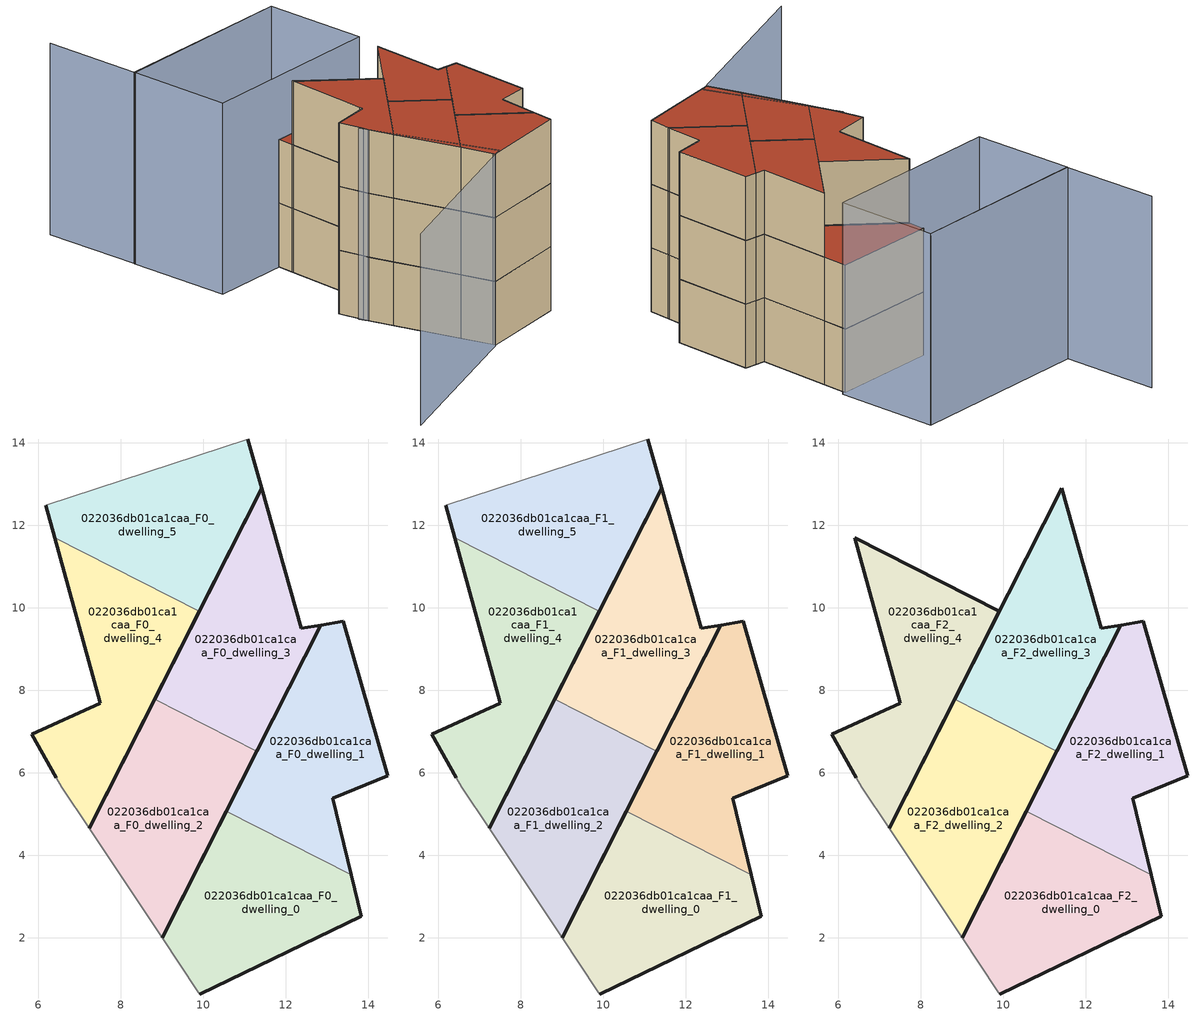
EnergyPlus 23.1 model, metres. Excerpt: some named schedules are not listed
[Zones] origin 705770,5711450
022036db01ca1caa_F0_dwelling_0
 floor ground (EU_floor_Construction): 13.84,2.52 13.59,3.54 10.56,5.07 9.01,2.01 9.86,0.72 9.92,0.64 z0
 wall outside (EU_wall_Construction): 9.01,2.01 10.56,5.07 / 13.59,3.54 13.84,2.52 9.92,0.64 z0:3
 wall adiabatic (EU_wall_Construction): 9.92,0.64 9.86,0.72 9.01,2.01 z0:3
 wall to 022036db01ca1caa_F0_dwelling_1 (EU_wall_Construction): 10.56,5.07 13.59,3.54 z0:3
022036db01ca1caa_F0_dwelling_1
 floor ground (EU_floor_Construction): 13.59,3.54 13.15,5.38 14.48,5.93 13.4,9.68 12.85,9.58 10.56,5.07 z0
 wall outside (EU_wall_Construction): 10.56,5.07 12.85,9.58 13.4,9.68 14.48,5.93 13.15,5.38 13.59,3.54 z0:3
022036db01ca1caa_F0_dwelling_2
 floor ground (EU_floor_Construction): 9.01,2.01 11.3,6.53 8.83,7.78 7.24,4.65 z0
 wall outside (EU_wall_Construction): 7.24,4.65 8.83,7.78 / 11.3,6.53 9.01,2.01 z0:3
 wall to 022036db01ca1caa_F0_dwelling_3 (EU_wall_Construction): 8.83,7.78 11.3,6.53 z0:3
 wall adiabatic (EU_wall_Construction): 9.01,2.01 7.24,4.65 z0:3
022036db01ca1caa_F0_dwelling_3
 floor ground (EU_floor_Construction): 11.3,6.53 12.85,9.58 12.39,9.5 11.42,12.9 8.83,7.78 z0
 wall outside (EU_wall_Construction): 8.83,7.78 11.42,12.9 12.39,9.5 12.85,9.58 11.3,6.53 z0:3
022036db01ca1caa_F0_dwelling_4
 floor ground (EU_floor_Construction): 7.24,4.65 9.91,9.92 6.4,11.7 7.46,7.87 7.51,7.69 5.85,6.93 6.44,5.88 6.57,5.65 z0
 wall outside (EU_wall_Construction): 6.44,5.88 5.85,6.93 7.51,7.69 7.46,7.87 6.4,11.7 / 9.91,9.92 7.24,4.65 z0:3
 wall adiabatic (EU_wall_Construction): 7.24,4.65 6.57,5.65 6.44,5.88 z0:3
 wall to 022036db01ca1caa_F0_dwelling_5 (EU_wall_Construction): 6.4,11.7 9.91,9.92 z0:3
022036db01ca1caa_F0_dwelling_5
 floor ground (EU_floor_Construction): 9.91,9.92 11.42,12.9 11.08,14.09 6.19,12.49 6.4,11.7 z0
 wall outside (EU_wall_Construction): 6.4,11.7 6.19,12.49 / 11.08,14.09 11.42,12.9 9.91,9.92 z0:3
 wall adiabatic (EU_wall_Construction): 6.19,12.49 11.08,14.09 z0:3
022036db01ca1caa_F1_dwelling_0
 floor to 022036db01ca1caa_F0_dwelling_0 (EU_floor_Construction): 13.84,2.52 13.59,3.54 10.56,5.07 9.01,2.01 9.86,0.72 9.92,0.64 z3
 wall outside (EU_wall_Construction): 9.01,2.01 10.56,5.07 / 13.59,3.54 13.84,2.52 9.92,0.64 z3:6
 wall adiabatic (EU_wall_Construction): 9.92,0.64 9.86,0.72 9.01,2.01 z3:6
 wall to 022036db01ca1caa_F1_dwelling_1 (EU_wall_Construction): 10.56,5.07 13.59,3.54 z3:6
022036db01ca1caa_F1_dwelling_1
 floor to 022036db01ca1caa_F0_dwelling_1 (EU_floor_Construction): 13.59,3.54 13.15,5.38 14.48,5.93 13.4,9.68 12.85,9.58 10.56,5.07 z3
 wall outside (EU_wall_Construction): 10.56,5.07 12.85,9.58 13.4,9.68 14.48,5.93 13.15,5.38 13.59,3.54 z3:6
022036db01ca1caa_F1_dwelling_2
 floor to 022036db01ca1caa_F0_dwelling_2 (EU_floor_Construction): 9.01,2.01 11.3,6.53 8.83,7.78 7.24,4.65 z3
 wall outside (EU_wall_Construction): 7.24,4.65 8.83,7.78 / 11.3,6.53 9.01,2.01 z3:6
 wall to 022036db01ca1caa_F1_dwelling_3 (EU_wall_Construction): 8.83,7.78 11.3,6.53 z3:6
 wall adiabatic (EU_wall_Construction): 9.01,2.01 7.24,4.65 z3:6
022036db01ca1caa_F1_dwelling_3
 floor to 022036db01ca1caa_F0_dwelling_3 (EU_floor_Construction): 11.3,6.53 12.85,9.58 12.39,9.5 11.42,12.9 8.83,7.78 z3
 wall outside (EU_wall_Construction): 8.83,7.78 11.42,12.9 12.39,9.5 12.85,9.58 11.3,6.53 z3:6
022036db01ca1caa_F1_dwelling_4
 floor to 022036db01ca1caa_F0_dwelling_4 (EU_floor_Construction): 7.24,4.65 9.91,9.92 6.4,11.7 7.46,7.87 7.51,7.69 5.85,6.93 6.44,5.88 6.57,5.65 z3
 wall outside (EU_wall_Construction): 6.44,5.88 5.85,6.93 7.51,7.69 7.46,7.87 6.4,11.7 / 9.91,9.92 7.24,4.65 z3:6
 wall adiabatic (EU_wall_Construction): 7.24,4.65 6.57,5.65 6.44,5.88 z3:6
 wall to 022036db01ca1caa_F1_dwelling_5 (EU_wall_Construction): 6.4,11.7 9.91,9.92 z3:6
022036db01ca1caa_F1_dwelling_5
 floor to 022036db01ca1caa_F0_dwelling_5 (EU_floor_Construction): 9.91,9.92 11.42,12.9 11.08,14.09 6.19,12.49 6.4,11.7 z3
 wall outside (EU_wall_Construction): 6.4,11.7 6.19,12.49 / 11.08,14.09 11.42,12.9 9.91,9.92 z3:6
 wall adiabatic (EU_wall_Construction): 6.19,12.49 11.08,14.09 z3:6
 roof outside (EU_roof_Construction): 11.08,14.09 11.42,12.9 9.91,9.92 6.4,11.7 6.19,12.49 z6
022036db01ca1caa_F2_dwelling_0
 floor to 022036db01ca1caa_F1_dwelling_0 (EU_floor_Construction): 13.84,2.52 13.59,3.54 10.56,5.07 9.01,2.01 9.86,0.72 9.92,0.64 z6
 wall outside (EU_wall_Construction): 9.01,2.01 10.56,5.07 / 13.59,3.54 13.84,2.52 9.92,0.64 z6:9
 wall adiabatic (EU_wall_Construction): 9.92,0.64 9.86,0.72 9.01,2.01 z6:9
 wall to 022036db01ca1caa_F2_dwelling_1 (EU_wall_Construction): 10.56,5.07 13.59,3.54 z6:9
 roof outside (EU_roof_Construction): 13.59,3.54 13.84,2.52 9.92,0.64 9.86,0.72 9.01,2.01 10.56,5.07 z9
022036db01ca1caa_F2_dwelling_1
 floor to 022036db01ca1caa_F1_dwelling_1 (EU_floor_Construction): 13.59,3.54 13.15,5.38 14.48,5.93 13.4,9.68 12.85,9.58 10.56,5.07 z6
 wall outside (EU_wall_Construction): 10.56,5.07 12.85,9.58 13.4,9.68 14.48,5.93 13.15,5.38 13.59,3.54 z6:9
 roof outside (EU_roof_Construction): 13.4,9.68 14.48,5.93 13.15,5.38 13.59,3.54 10.56,5.07 12.85,9.58 z9
022036db01ca1caa_F2_dwelling_2
 floor to 022036db01ca1caa_F1_dwelling_2 (EU_floor_Construction): 9.01,2.01 11.3,6.53 8.83,7.78 7.24,4.65 z6
 wall outside (EU_wall_Construction): 7.24,4.65 8.83,7.78 / 11.3,6.53 9.01,2.01 z6:9
 wall to 022036db01ca1caa_F2_dwelling_3 (EU_wall_Construction): 8.83,7.78 11.3,6.53 z6:9
 wall adiabatic (EU_wall_Construction): 9.01,2.01 7.24,4.65 z6:9
 roof outside (EU_roof_Construction): 11.3,6.53 9.01,2.01 7.24,4.65 8.83,7.78 z9
022036db01ca1caa_F2_dwelling_3
 floor to 022036db01ca1caa_F1_dwelling_3 (EU_floor_Construction): 11.3,6.53 12.85,9.58 12.39,9.5 11.42,12.9 8.83,7.78 z6
 wall outside (EU_wall_Construction): 8.83,7.78 11.42,12.9 12.39,9.5 12.85,9.58 11.3,6.53 z6:9
 roof outside (EU_roof_Construction): 11.42,12.9 12.39,9.5 12.85,9.58 11.3,6.53 8.83,7.78 z9
022036db01ca1caa_F2_dwelling_4
 floor to 022036db01ca1caa_F1_dwelling_4 (EU_floor_Construction): 7.24,4.65 9.91,9.92 6.4,11.7 7.46,7.87 7.51,7.69 5.85,6.93 6.44,5.88 6.57,5.65 z6
 wall outside (EU_wall_Construction): 6.44,5.88 5.85,6.93 7.51,7.69 7.46,7.87 6.4,11.7 9.91,9.92 7.24,4.65 z6:9
 wall adiabatic (EU_wall_Construction): 7.24,4.65 6.57,5.65 6.44,5.88 z6:9
 roof outside (EU_roof_Construction): 9.91,9.92 7.24,4.65 6.57,5.65 6.44,5.88 5.85,6.93 7.51,7.69 7.46,7.87 6.4,11.7 z9
shading: 6.3,5.99 10.26,0.9 / 10.26,0.9 2.88,-4.83 / 2.65,11.26 1.06,15.97 / 1.06,15.97 9.67,18.87 / 9.67,18.87 11.26,14.15 / 11.26,14.15 2.65,11.26 / 9.67,18.87 1.08,15.92 / 1.08,15.92 -0.47,20.42 z0:9
[Building]
EU S2 Campaign: North Axis=0; Terrain=City; Solar Distribution=FullExterior
[Site:Location]
London: Latitude=51.5; Longitude=-0.5; Time Zone=0; Elevation=25
[SizingPeriod:WeatherFileDays]
AnnualSizingPeriod: Begin Month=1; Begin Day of Month=1; End Month=12; End Day of Month=31; Day of Week for Start Day=Monday; Use Weather File Daylight Saving Period=No; Use Weather File Rain and Snow Indicators=No
[MATERIAL]
EU_InternalMass_Material: Roughness=MediumRough; Thickness=0.1; Conductivity=1; Density=1800; Specific Heat=900; Thermal Absorptance=0.9; Solar Absorptance=0.7; Visible Absorptance=0.7
[MATERIAL:NOMASS] Roughness=MediumRough; Thermal Absorptance=0.9; Solar Absorptance=0.7; Visible Absorptance=0.7
Name | Thermal Resistance
EU_wall_NoMass | 1.04674
EU_roof_NoMass | 4.32442
EU_floor_NoMass | 2.04616
[CONSTRUCTION]
EU_wall_Construction: EU_wall_NoMass
EU_roof_Construction: EU_roof_NoMass
EU_floor_Construction: EU_floor_NoMass
EU_InternalMass_Construction: EU_InternalMass_Material
[ZONE] Type=1; Multiplier=1; Ceiling Height=autocalculate; Floor Area=autocalculate; Part of Total Floor Area=Yes
Name | Volume
022036db01ca1caa_F0_dwelling_0; 022036db01ca1caa_F1_dwelling_0; 022036db01ca1caa_F2_dwelling_0; 022036db01ca1caa_F0_dwelling_2; 022036db01ca1caa_F1_dwelling_2; 022036db01ca1caa_F2_dwelling_2 | 35.6631
022036db01ca1caa_F0_dwelling_1; 022036db01ca1caa_F1_dwelling_1; 022036db01ca1caa_F2_dwelling_1; 022036db01ca1caa_F0_dwelling_5; 022036db01ca1caa_F1_dwelling_5 | 35.6572
022036db01ca1caa_F0_dwelling_3; 022036db01ca1caa_F1_dwelling_3; 022036db01ca1caa_F2_dwelling_3 | 35.6609
022036db01ca1caa_F0_dwelling_4; 022036db01ca1caa_F1_dwelling_4; 022036db01ca1caa_F2_dwelling_4 | 35.6587
[INTERNALMASS] Construction=EU_InternalMass_Construction
Name | Zone or ZoneList | Surface Area
022036db01ca1caa_F0_dwelling_0_EU_InternalMass | 022036db01ca1caa_F0_dwelling_0 | 11.8878
022036db01ca1caa_F0_dwelling_1_EU_InternalMass | 022036db01ca1caa_F0_dwelling_1 | 11.8855
022036db01ca1caa_F0_dwelling_2_EU_InternalMass | 022036db01ca1caa_F0_dwelling_2 | 11.8874
022036db01ca1caa_F0_dwelling_3_EU_InternalMass | 022036db01ca1caa_F0_dwelling_3 | 11.8869
022036db01ca1caa_F0_dwelling_4_EU_InternalMass | 022036db01ca1caa_F0_dwelling_4 | 11.886
022036db01ca1caa_F0_dwelling_5_EU_InternalMass | 022036db01ca1caa_F0_dwelling_5 | 11.8855
022036db01ca1caa_F1_dwelling_0_EU_InternalMass | 022036db01ca1caa_F1_dwelling_0 | 11.8878
022036db01ca1caa_F1_dwelling_1_EU_InternalMass | 022036db01ca1caa_F1_dwelling_1 | 11.8855
022036db01ca1caa_F1_dwelling_2_EU_InternalMass | 022036db01ca1caa_F1_dwelling_2 | 11.8874
022036db01ca1caa_F1_dwelling_3_EU_InternalMass | 022036db01ca1caa_F1_dwelling_3 | 11.8869
022036db01ca1caa_F1_dwelling_4_EU_InternalMass | 022036db01ca1caa_F1_dwelling_4 | 11.886
022036db01ca1caa_F1_dwelling_5_EU_InternalMass | 022036db01ca1caa_F1_dwelling_5 | 11.8855
022036db01ca1caa_F2_dwelling_0_EU_InternalMass | 022036db01ca1caa_F2_dwelling_0 | 14.2667
022036db01ca1caa_F2_dwelling_1_EU_InternalMass | 022036db01ca1caa_F2_dwelling_1 | 14.2622
022036db01ca1caa_F2_dwelling_2_EU_InternalMass | 022036db01ca1caa_F2_dwelling_2 | 14.2648
022036db01ca1caa_F2_dwelling_3_EU_InternalMass | 022036db01ca1caa_F2_dwelling_3 | 14.2633
022036db01ca1caa_F2_dwelling_4_EU_InternalMass | 022036db01ca1caa_F2_dwelling_4 | 14.2648
[OTHEREQUIPMENT] Fuel Type=Electricity; Design Level Calculation Method=Watts/Area; Power per Zone Floor Area=1; Fraction Latent=0; Fraction Radiant=0; Fraction Lost=0; Carbon Dioxide Generation Rate=0; EndUse Subcategory=EU_Step8_InternalGains
Name | Zone or ZoneList or Space or SpaceList | Schedule
EU_Step8_InternalGain_022036db01ca1caa_F0_dwelling_0_f000 | 022036db01ca1caa_F0_dwelling_0 | EU_Step8_GainSchedule_022036db01ca1caa_F0_dwelling_0_f000
EU_Step8_InternalGain_022036db01ca1caa_F0_dwelling_1_f000 | 022036db01ca1caa_F0_dwelling_1 | EU_Step8_GainSchedule_022036db01ca1caa_F0_dwelling_1_f000
EU_Step8_InternalGain_022036db01ca1caa_F0_dwelling_2_f000 | 022036db01ca1caa_F0_dwelling_2 | EU_Step8_GainSchedule_022036db01ca1caa_F0_dwelling_2_f000
EU_Step8_InternalGain_022036db01ca1caa_F0_dwelling_3_f000 | 022036db01ca1caa_F0_dwelling_3 | EU_Step8_GainSchedule_022036db01ca1caa_F0_dwelling_3_f000
EU_Step8_InternalGain_022036db01ca1caa_F0_dwelling_4_f000 | 022036db01ca1caa_F0_dwelling_4 | EU_Step8_GainSchedule_022036db01ca1caa_F0_dwelling_4_f000
EU_Step8_InternalGain_022036db01ca1caa_F0_dwelling_5_f000 | 022036db01ca1caa_F0_dwelling_5 | EU_Step8_GainSchedule_022036db01ca1caa_F0_dwelling_5_f000
EU_Step8_InternalGain_022036db01ca1caa_F1_dwelling_0_f000 | 022036db01ca1caa_F1_dwelling_0 | EU_Step8_GainSchedule_022036db01ca1caa_F1_dwelling_0_f000
EU_Step8_InternalGain_022036db01ca1caa_F1_dwelling_1_f000 | 022036db01ca1caa_F1_dwelling_1 | EU_Step8_GainSchedule_022036db01ca1caa_F1_dwelling_1_f000
EU_Step8_InternalGain_022036db01ca1caa_F1_dwelling_2_f000 | 022036db01ca1caa_F1_dwelling_2 | EU_Step8_GainSchedule_022036db01ca1caa_F1_dwelling_2_f000
EU_Step8_InternalGain_022036db01ca1caa_F1_dwelling_3_f000 | 022036db01ca1caa_F1_dwelling_3 | EU_Step8_GainSchedule_022036db01ca1caa_F1_dwelling_3_f000
EU_Step8_InternalGain_022036db01ca1caa_F1_dwelling_4_f000 | 022036db01ca1caa_F1_dwelling_4 | EU_Step8_GainSchedule_022036db01ca1caa_F1_dwelling_4_f000
EU_Step8_InternalGain_022036db01ca1caa_F1_dwelling_5_f000 | 022036db01ca1caa_F1_dwelling_5 | EU_Step8_GainSchedule_022036db01ca1caa_F1_dwelling_5_f000
EU_Step8_InternalGain_022036db01ca1caa_F2_dwelling_0_f000 | 022036db01ca1caa_F2_dwelling_0 | EU_Step8_GainSchedule_022036db01ca1caa_F2_dwelling_0_f000
EU_Step8_InternalGain_022036db01ca1caa_F2_dwelling_1_f000 | 022036db01ca1caa_F2_dwelling_1 | EU_Step8_GainSchedule_022036db01ca1caa_F2_dwelling_1_f000
EU_Step8_InternalGain_022036db01ca1caa_F2_dwelling_2_f000 | 022036db01ca1caa_F2_dwelling_2 | EU_Step8_GainSchedule_022036db01ca1caa_F2_dwelling_2_f000
EU_Step8_InternalGain_022036db01ca1caa_F2_dwelling_3_f000 | 022036db01ca1caa_F2_dwelling_3 | EU_Step8_GainSchedule_022036db01ca1caa_F2_dwelling_3_f000
EU_Step8_InternalGain_022036db01ca1caa_F2_dwelling_4_f000 | 022036db01ca1caa_F2_dwelling_4 | EU_Step8_GainSchedule_022036db01ca1caa_F2_dwelling_4_f000
[ZONEVENTILATION:DESIGNFLOWRATE] Schedule=EU_AlwaysOn; Design Flow Rate Calculation Method=AirChanges/Hour; Air Changes per Hour=0.488719; Ventilation Type=Natural; Fan Pressure Rise=0; Fan Total Efficiency=1; Constant Term Coefficient=1; Temperature Term Coefficient=0; Velocity Term Coefficient=0; Velocity Squared Term Coefficient=0; Minimum Indoor Temperature=-100; Maximum Indoor Temperature=100; Delta Temperature=-100; Minimum Outdoor Temperature=-100; Maximum Outdoor Temperature=100; Maximum Wind Speed=40
Name | Zone or ZoneList or Space or SpaceList
EU_ConstantAir_022036db01ca1caa_F0_dwelling_0 | 022036db01ca1caa_F0_dwelling_0
EU_ConstantAir_022036db01ca1caa_F0_dwelling_1 | 022036db01ca1caa_F0_dwelling_1
EU_ConstantAir_022036db01ca1caa_F0_dwelling_2 | 022036db01ca1caa_F0_dwelling_2
EU_ConstantAir_022036db01ca1caa_F0_dwelling_3 | 022036db01ca1caa_F0_dwelling_3
EU_ConstantAir_022036db01ca1caa_F0_dwelling_4 | 022036db01ca1caa_F0_dwelling_4
EU_ConstantAir_022036db01ca1caa_F0_dwelling_5 | 022036db01ca1caa_F0_dwelling_5
EU_ConstantAir_022036db01ca1caa_F1_dwelling_0 | 022036db01ca1caa_F1_dwelling_0
EU_ConstantAir_022036db01ca1caa_F1_dwelling_1 | 022036db01ca1caa_F1_dwelling_1
EU_ConstantAir_022036db01ca1caa_F1_dwelling_2 | 022036db01ca1caa_F1_dwelling_2
EU_ConstantAir_022036db01ca1caa_F1_dwelling_3 | 022036db01ca1caa_F1_dwelling_3
EU_ConstantAir_022036db01ca1caa_F1_dwelling_4 | 022036db01ca1caa_F1_dwelling_4
EU_ConstantAir_022036db01ca1caa_F1_dwelling_5 | 022036db01ca1caa_F1_dwelling_5
EU_ConstantAir_022036db01ca1caa_F2_dwelling_0 | 022036db01ca1caa_F2_dwelling_0
EU_ConstantAir_022036db01ca1caa_F2_dwelling_1 | 022036db01ca1caa_F2_dwelling_1
EU_ConstantAir_022036db01ca1caa_F2_dwelling_2 | 022036db01ca1caa_F2_dwelling_2
EU_ConstantAir_022036db01ca1caa_F2_dwelling_3 | 022036db01ca1caa_F2_dwelling_3
EU_ConstantAir_022036db01ca1caa_F2_dwelling_4 | 022036db01ca1caa_F2_dwelling_4
[HVACTEMPLATE:THERMOSTAT] Constant Heating Setpoint=20; Constant Cooling Setpoint=50
EU_HeatOnly_022036db01ca1caa_F0_dwelling_0; EU_HeatOnly_022036db01ca1caa_F0_dwelling_1; EU_HeatOnly_022036db01ca1caa_F0_dwelling_2; EU_HeatOnly_022036db01ca1caa_F0_dwelling_3; EU_HeatOnly_022036db01ca1caa_F0_dwelling_4; EU_HeatOnly_022036db01ca1caa_F0_dwelling_5; EU_HeatOnly_022036db01ca1caa_F1_dwelling_0; EU_HeatOnly_022036db01ca1caa_F1_dwelling_1; EU_HeatOnly_022036db01ca1caa_F1_dwelling_2; EU_HeatOnly_022036db01ca1caa_F1_dwelling_3; EU_HeatOnly_022036db01ca1caa_F1_dwelling_4; EU_HeatOnly_022036db01ca1caa_F1_dwelling_5; EU_HeatOnly_022036db01ca1caa_F2_dwelling_0; EU_HeatOnly_022036db01ca1caa_F2_dwelling_1; EU_HeatOnly_022036db01ca1caa_F2_dwelling_2; EU_HeatOnly_022036db01ca1caa_F2_dwelling_3; EU_HeatOnly_022036db01ca1caa_F2_dwelling_4
[HVACTEMPLATE:ZONE:IDEALLOADSAIRSYSTEM] System Availability Schedule=EU_AlwaysOn; Maximum Heating Supply Air Temperature=50; Minimum Cooling Supply Air Temperature=13; Maximum Heating Supply Air Humidity Ratio=0.0156; Minimum Cooling Supply Air Humidity Ratio=0.0077; Heating Limit=NoLimit; Cooling Limit=NoLimit; Heating Availability Schedule=EU_AlwaysOn; Cooling Availability Schedule=EU_CoolingOff; Dehumidification Control Type=ConstantSensibleHeatRatio; Cooling Sensible Heat Ratio=0.7; Dehumidification Setpoint=60; Humidification Control Type=None; Humidification Setpoint=30; Outdoor Air Method=None; Outdoor Air Flow Rate per Person=0.00944; Outdoor Air Flow Rate per Zone Floor Area=0; Outdoor Air Flow Rate per Zone=0; Demand Controlled Ventilation Type=None; Outdoor Air Economizer Type=NoEconomizer; Heat Recovery Type=None; Sensible Heat Recovery Effectiveness=0.7; Latent Heat Recovery Effectiveness=0.65
Name | Template Thermostat
022036db01ca1caa_F0_dwelling_0 | EU_HeatOnly_022036db01ca1caa_F0_dwelling_0
022036db01ca1caa_F0_dwelling_1 | EU_HeatOnly_022036db01ca1caa_F0_dwelling_1
022036db01ca1caa_F0_dwelling_2 | EU_HeatOnly_022036db01ca1caa_F0_dwelling_2
022036db01ca1caa_F0_dwelling_3 | EU_HeatOnly_022036db01ca1caa_F0_dwelling_3
022036db01ca1caa_F0_dwelling_4 | EU_HeatOnly_022036db01ca1caa_F0_dwelling_4
022036db01ca1caa_F0_dwelling_5 | EU_HeatOnly_022036db01ca1caa_F0_dwelling_5
022036db01ca1caa_F1_dwelling_0 | EU_HeatOnly_022036db01ca1caa_F1_dwelling_0
022036db01ca1caa_F1_dwelling_1 | EU_HeatOnly_022036db01ca1caa_F1_dwelling_1
022036db01ca1caa_F1_dwelling_2 | EU_HeatOnly_022036db01ca1caa_F1_dwelling_2
022036db01ca1caa_F1_dwelling_3 | EU_HeatOnly_022036db01ca1caa_F1_dwelling_3
022036db01ca1caa_F1_dwelling_4 | EU_HeatOnly_022036db01ca1caa_F1_dwelling_4
022036db01ca1caa_F1_dwelling_5 | EU_HeatOnly_022036db01ca1caa_F1_dwelling_5
022036db01ca1caa_F2_dwelling_0 | EU_HeatOnly_022036db01ca1caa_F2_dwelling_0
022036db01ca1caa_F2_dwelling_1 | EU_HeatOnly_022036db01ca1caa_F2_dwelling_1
022036db01ca1caa_F2_dwelling_2 | EU_HeatOnly_022036db01ca1caa_F2_dwelling_2
022036db01ca1caa_F2_dwelling_3 | EU_HeatOnly_022036db01ca1caa_F2_dwelling_3
022036db01ca1caa_F2_dwelling_4 | EU_HeatOnly_022036db01ca1caa_F2_dwelling_4
